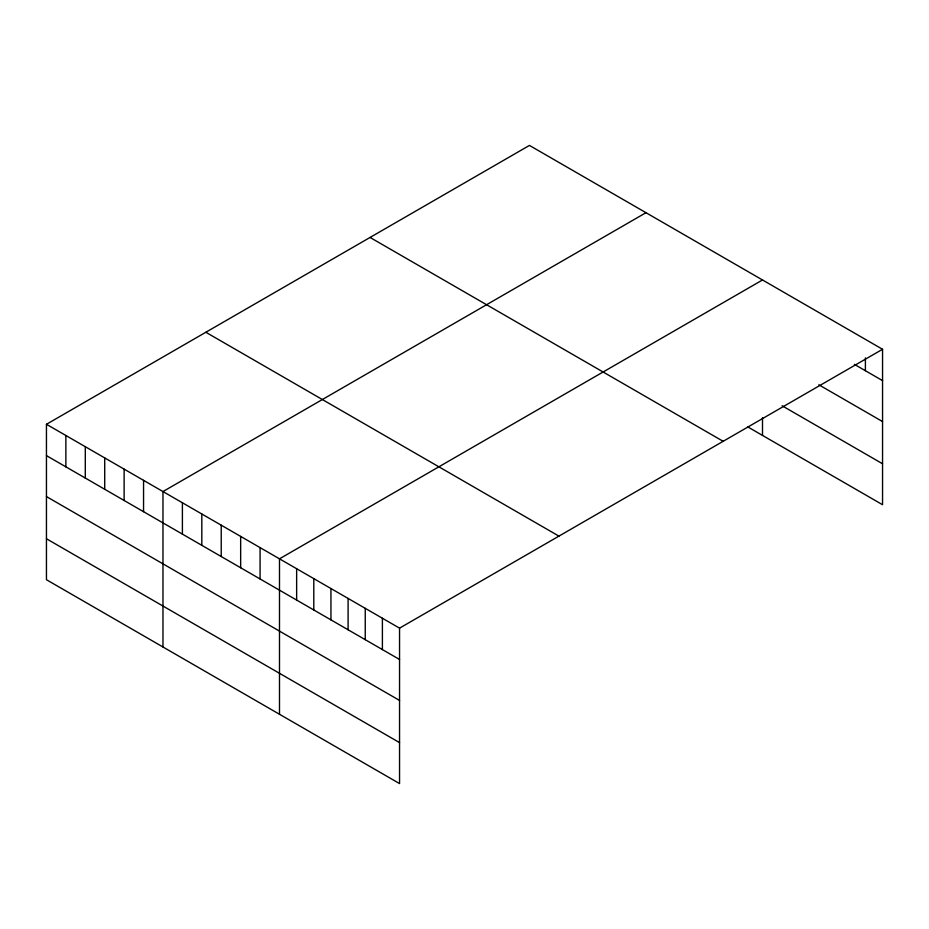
<?xml version="1.0" encoding="UTF-8"?>
<svg xmlns="http://www.w3.org/2000/svg" width="929" height="929" viewBox="0 0 929 929"><rect width="100%" height="100%" fill="white"/><g stroke="black" fill="none" stroke-linecap="round" stroke-linejoin="round"><path stroke-width="1.39" d="M46.45 424.286L399.551 628.143L399.551 783.577L46.45 579.719L46.45 424.286L529.449 145.423L882.55 349.281L882.55 504.714L747.926 426.992M645.98 212.695L162.97 491.557L162.97 646.99M762.5 279.977L279.49 558.828L279.49 714.262M399.551 628.143L882.55 349.281M854.378 364.354L882.55 380.623M818.844 384.792L882.55 421.569M782.102 405.764L882.55 463.768M370.067 237.452L723.157 441.31M205.843 332.257L558.933 536.126M46.45 455.628L399.551 659.485M46.45 496.574L399.551 700.431M46.45 538.762L399.551 742.619M865.398 357.897L865.398 370.717M762.5 417.655L762.5 435.399M382.4 618.238L382.4 649.58M365.248 608.344L365.248 639.675M348.096 598.439L348.096 629.781M330.945 588.533L330.945 619.875M313.793 578.639L313.793 609.97M296.641 568.734L296.641 600.076M260.074 547.622L260.074 578.953M240.657 536.405L240.657 567.747M221.23 525.199L221.23 556.529M201.814 513.981L201.814 545.323M182.398 502.775L182.398 534.105M143.554 480.351L143.554 511.682M124.126 469.133L124.126 500.476M104.71 457.916L104.71 489.258M85.294 446.71L85.294 478.052M65.866 435.492L65.866 466.834"/></g></svg>
